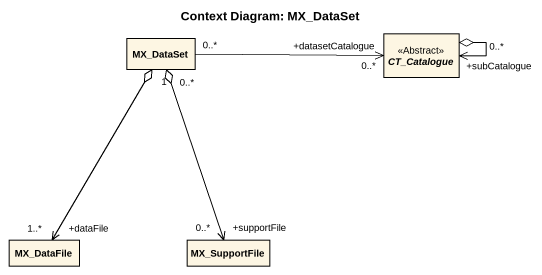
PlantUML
@startuml
title Context Diagram: MX_DataSet
hide circle
hide empty members
class MX_DataSet
abstract class CT_Catalogue <<Abstract>>
class MX_DataFile
class MX_SupportFile
MX_DataSet "0..*" -right-> "+datasetCatalogue\n0..*" CT_Catalogue
MX_DataSet "1" o--> "+dataFile\n1..*" MX_DataFile
MX_DataSet "0..*" o--> "+supportFile\n0..*" MX_SupportFile
CT_Catalogue "+subCatalogue\n0..*" <--o CT_Catalogue
@enduml
